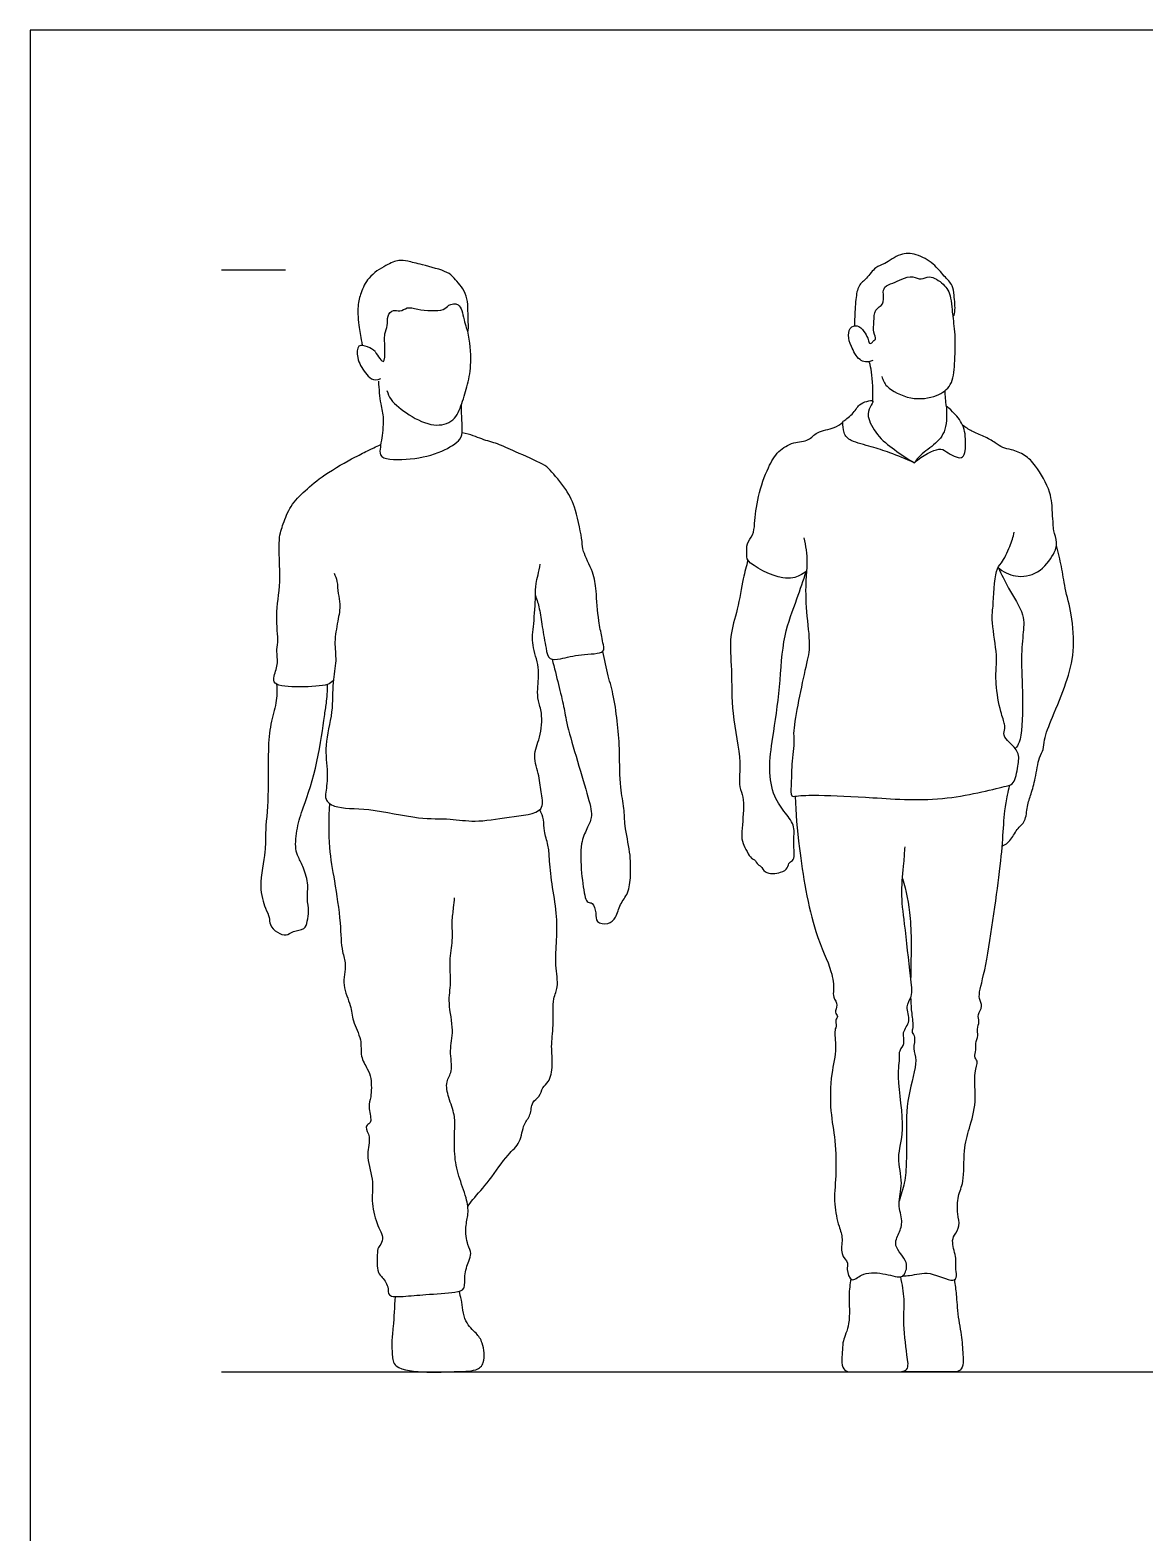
# Model space of a CAD drawing. Header units: millimetres. Extents: x 42.4 to 67, y 0.8 to 10.7.
# Drawn here: x 59.405 to 61.178, y 3.286 to 5.676 of the extents above; entities that cross this region are included whole.
import ezdxf

# ---------------------------------------------------------------- set-up
doc = ezdxf.new("R2010")
doc.units = ezdxf.units.MM
for name, color, linetype, true_color in [('AG-DIAGRAM', 7, 'Continuous', 0xfecc66), ('AG-PEOPLE', 7, 'Continuous', 0x66ccff), ('X-VPRT', 6, 'Continuous', 0xff00ff)]:
    doc.layers.add(name, color=color, linetype=linetype, true_color=true_color)

msp = doc.modelspace()

# ---------------------------------------------------------------- linework, layer by layer
at = {"layer": 'AG-DIAGRAM'}
for points in [[(59.7099, 5.295), (59.8115, 5.295)], [(59.7099, 3.5424), (66.7203, 3.5424)]]:
    msp.add_lwpolyline(points, dxfattribs=at)
at = {"layer": 'AG-PEOPLE'}
for points, knots in [([(59.9541, 5.1649), (59.956, 5.1608), (59.961, 5.1548), (59.9691, 5.1445), (59.9703, 5.1701), (59.9678, 5.1925), (59.9748, 5.206), (59.9723, 5.2212), (59.9825, 5.2331), (59.9937, 5.2268), (60.0057, 5.2369), (60.0211, 5.2308), (60.064, 5.2279), (60.0693, 5.2397), (60.0905, 5.2435), (60.0943, 5.2172), (60.1035, 5.1867), (60.1013, 5.224), (60.1023, 5.2575), (60.0794, 5.2817), (60.0697, 5.2925), (60.0288, 5.3028), (60.0066, 5.3085), (59.9914, 5.311), (59.9703, 5.3023), (59.9421, 5.2839), (59.9314, 5.2583), (59.9253, 5.2373), (59.9279, 5.2029), (59.9312, 5.1877), (59.9334, 5.1746)], [0, 0, 0, 0, 0.211484, 0.364547, 0.613634, 0.900846, 1.116641, 1.337892, 1.540035, 1.726086, 1.93093, 2.168169, 2.532906, 2.726362, 2.948388, 3.240021, 3.492221, 3.765846, 4.119178, 4.43327, 4.655161, 5.022957, 5.305799, 5.520993, 5.7916, 6.125009, 6.420824, 6.690894, 7.026316, 7.293715, 7.293715, 7.293715, 7.293715]), ([(60.7454, 5.1505), (60.7367, 5.1469), (60.7222, 5.1498), (60.7113, 5.1732), (60.7051, 5.1896), (60.7101, 5.2064), (60.7249, 5.2066), (60.7335, 5.1939), (60.7388, 5.1849), (60.7392, 5.1767), (60.7447, 5.1784), (60.7466, 5.1828), (60.7519, 5.184), (60.7454, 5.1966), (60.7479, 5.2119), (60.7472, 5.2323), (60.7643, 5.239), (60.7618, 5.256), (60.7629, 5.2687), (60.7784, 5.2736), (60.7912, 5.2806), (60.8092, 5.2859), (60.8227, 5.2774), (60.8363, 5.2877), (60.8601, 5.2717), (60.8712, 5.254), (60.872, 5.2139), (60.8777, 5.2304), (60.8746, 5.2543), (60.8738, 5.2703), (60.8583, 5.2852), (60.8428, 5.3052), (60.8153, 5.3208), (60.789, 5.3221), (60.7652, 5.3036), (60.7494, 5.2999), (60.736, 5.2809), (60.7217, 5.2701), (60.7182, 5.2474), (60.7166, 5.2215), (60.7166, 5.2092), (60.7167, 5.2059)], [0, 0, 0, 0, 0.231366, 0.52438, 0.773096, 0.994711, 1.191773, 1.415145, 1.610023, 1.755971, 1.870698, 1.997098, 2.107171, 2.302797, 2.542923, 2.793575, 3.017281, 3.245504, 3.442278, 3.663386, 3.893397, 4.13895, 4.355995, 4.572451, 4.861818, 5.152592, 5.467339, 5.626594, 5.924378, 6.155586, 6.415312, 6.713012, 7.036318, 7.329072, 7.640547, 7.874007, 8.147392, 8.389547, 8.661915, 8.991247, 9.113076, 9.113076, 9.113076, 9.113076]), ([(60.7599, 5.1251), (60.7618, 5.1196), (60.7659, 5.107), (60.8062, 5.0864), (60.8472, 5.0921), (60.8729, 5.1104), (60.876, 5.1455), (60.8774, 5.1854), (60.875, 5.2048), (60.8741, 5.2159), (60.8735, 5.2212)], [0, 0, 0, 0, 0.241281, 0.613891, 0.982586, 1.285836, 1.620931, 1.986955, 2.240551, 2.469467, 2.469467, 2.469467, 2.469467]), ([(59.9728, 5.1029), (59.9744, 5.0979), (59.9777, 5.0865), (60.0084, 5.0626), (60.0458, 5.0439), (60.0809, 5.0524), (60.0924, 5.0827), (60.1016, 5.1133), (60.1081, 5.146), (60.1048, 5.181), (60.1016, 5.1971)], [0, 0, 0, 0, 0.240458, 0.610269, 1.003519, 1.338745, 1.667837, 2.007066, 2.367289, 2.753646, 2.753646, 2.753646, 2.753646]), ([(59.9541, 5.1649), (59.9506, 5.1682), (59.943, 5.1727), (59.9248, 5.1775), (59.9246, 5.1525), (59.9367, 5.1319), (59.9511, 5.1162), (59.9631, 5.122)], [0, 0, 0, 0, 0.244802, 0.483429, 0.759534, 1.097063, 1.403799, 1.403799, 1.403799, 1.403799]), ([(60.7457, 5.0848), (60.7465, 5.1001), (60.7442, 5.1338), (60.7416, 5.1425), (60.7404, 5.1476)], [0, 0, 0, 0, 0.4592972, 0.747046, 0.747046, 0.747046, 0.747046]), ([(59.9592, 5.1177), (59.9601, 5.1056), (59.9617, 5.0813), (59.9689, 5.0593), (59.9638, 5.0219), (59.9619, 5.011), (59.9605, 4.9923), (60.0141, 4.9922), (60.058, 5.0035), (60.0914, 5.0233), (60.0932, 5.0401), (60.0915, 5.062), (60.0915, 5.0745), (60.0914, 5.0809)], [0, 0, 0, 0, 0.340866, 0.615022, 0.931089, 1.169193, 1.370186, 1.753267, 2.160739, 2.494831, 2.714551, 2.977839, 3.226105, 3.226105, 3.226105, 3.226105]), ([(60.8629, 5.0772), (60.8622, 5.0815), (60.8612, 5.09), (60.8608, 5.0986), (60.8608, 5.1028)], [0, 0, 0, 0, 0.2063581, 0.4122236, 0.4122236, 0.4122236, 0.4122236]), ([(60.8118, 4.9881), (60.8007, 4.9942), (60.7798, 5.0086), (60.7518, 5.0304), (60.7357, 5.0608), (60.7401, 5.076), (60.7463, 5.0843), (60.745, 5.0876), (60.735, 5.0858), (60.7228, 5.0811), (60.715, 5.065), (60.6974, 5.0538), (60.6981, 5.0524), (60.6985, 5.0325), (60.7113, 5.0215), (60.7442, 5.0135), (60.7727, 5.0043), (60.7989, 4.9935), (60.8118, 4.9881)], [2.432736, 2.432736, 2.432736, 2.432736, 2.787143, 3.134217, 3.459953, 3.678788, 3.870913, 3.870913, 4.05618, 4.25583, 4.501501, 4.741289, 4.846138, 5.037943, 5.271121, 5.608708, 5.930835, 6.303649, 6.303649, 6.303649, 6.303649]), ([(60.8118, 4.9881), (60.812, 4.9884), (60.82, 5.0005), (60.8434, 5.0158), (60.8642, 5.038), (60.8629, 5.0732), (60.8626, 5.0797), (60.8741, 5.0675), (60.8914, 5.0489), (60.8941, 5.02), (60.8915, 4.9879), (60.861, 5.0062), (60.8516, 5.0133), (60.8243, 4.9997), (60.8118, 4.9881)], [0, 0, 0, 0, 0.20625, 0.536496, 0.870724, 1.218871, 1.321202, 1.534098, 1.843499, 2.177237, 2.462364, 2.751332, 2.967206, 3.347796, 3.347796, 3.347796, 3.347796]), ([(60.6402, 4.8156), (60.6369, 4.8128), (60.6287, 4.8074), (60.6028, 4.799), (60.5422, 4.8289), (60.5465, 4.8437), (60.5435, 4.86), (60.5564, 4.8734), (60.5575, 4.8926), (60.5621, 4.9358), (60.5782, 4.9799), (60.594, 5.0069), (60.6187, 5.0216), (60.6446, 5.022), (60.6558, 5.0388), (60.6851, 5.042), (60.6936, 5.0491), (60.6979, 5.0524)], [0, 0, 0, 0, 0.207661, 0.506469, 0.956242, 1.155274, 1.378065, 1.612602, 1.858954, 2.238177, 2.637299, 2.954683, 3.255087, 3.536016, 3.781683, 4.083922, 4.313343, 4.313343, 4.313343, 4.313343]), ([(60.9449, 4.8215), (60.9528, 4.8149), (60.972, 4.8046), (61.01, 4.8098), (61.0339, 4.8417), (61.0402, 4.8604), (61.0329, 4.8799), (61.0326, 4.8908), (61.031, 4.9102), (61.0302, 4.9421), (61.0058, 4.9833), (60.9889, 5.0004), (60.9667, 5.0094), (60.9521, 5.0112), (60.9402, 5.0204), (60.9225, 5.0304), (60.903, 5.0375), (60.8931, 5.0444), (60.8883, 5.048)], [0, 0, 0, 0, 0.318576, 0.661621, 1.014627, 1.26713, 1.518957, 1.70831, 1.953624, 2.281669, 2.675977, 2.960272, 3.234391, 3.451929, 3.669825, 3.929591, 4.192203, 4.435422, 4.435422, 4.435422, 4.435422]), ([(60.209, 4.7769), (60.2114, 4.77), (60.2159, 4.7557), (60.2195, 4.7273), (60.2257, 4.6947), (60.2291, 4.6737), (60.2518, 4.6761), (60.2797, 4.6848), (60.3206, 4.6836), (60.3166, 4.6991), (60.3147, 4.7128), (60.3085, 4.7373), (60.3059, 4.7851), (60.3021, 4.8128), (60.2835, 4.8476), (60.2842, 4.8626), (60.2734, 4.9151), (60.2599, 4.9443), (60.2323, 4.977), (60.2215, 4.9867), (60.1761, 5.0054), (60.1497, 5.0187), (60.1243, 5.0244), (60.1062, 5.0333), (60.0925, 5.0356)], [0, 0, 0, 0, 0.270968, 0.58367, 0.924127, 1.172554, 1.390762, 1.722266, 2.065481, 2.24922, 2.46531, 2.758098, 3.157955, 3.47887, 3.827326, 4.060225, 4.472492, 4.823618, 5.188064, 5.417936, 5.817497, 6.142985, 6.441471, 6.730588, 6.730588, 6.730588, 6.730588]), ([(59.8873, 4.6411), (59.8844, 4.639), (59.8781, 4.6331), (59.8352, 4.631), (59.7914, 4.6327), (59.7929, 4.6497), (59.8008, 4.6697), (59.7964, 4.6882), (59.801, 4.7031), (59.7946, 4.7476), (59.8056, 4.7973), (59.7987, 4.8657), (59.8077, 4.8904), (59.8187, 4.9205), (59.8432, 4.9446), (59.8728, 4.9696), (59.9212, 4.9972), (59.9428, 5.0073), (59.9542, 5.0131), (59.963, 5.0171)], [0, 0, 0, 0, 0.18604, 0.563224, 0.920563, 1.112699, 1.377075, 1.616568, 1.834462, 2.201538, 2.622529, 3.084251, 3.373957, 3.685816, 4.013614, 4.373965, 4.796997, 5.079408, 5.299954, 5.299954, 5.299954, 5.299954]), ([(60.6358, 4.8687), (60.6389, 4.8563), (60.6424, 4.8301), (60.6382, 4.8022), (60.639, 4.7512), (60.6469, 4.6967), (60.6393, 4.6665), (60.617, 4.5614), (60.6216, 4.5473), (60.6159, 4.5075), (60.6163, 4.477), (60.6144, 4.4561), (60.6263, 4.4589), (60.664, 4.4602), (60.7495, 4.4555), (60.8575, 4.4478), (60.9558, 4.4737), (60.9709, 4.4769), (60.977, 4.5062), (60.9793, 4.528), (60.9632, 4.5431), (60.9522, 4.5537), (60.956, 4.5656), (60.9555, 4.5729), (60.9481, 4.5935), (60.9401, 4.6358), (60.9424, 4.6672), (60.9428, 4.6877), (60.9337, 4.7408), (60.9376, 4.7572), (60.9391, 4.8177), (60.9507, 4.8274), (60.9647, 4.8555), (60.9688, 4.8699), (60.9706, 4.8777)], [0, 0, 0, 0, 0.3559, 0.661684, 1.074047, 1.489784, 1.836753, 2.418241, 2.653813, 3.004388, 3.341913, 3.570484, 3.728327, 4.07147, 4.604331, 5.230231, 5.792486, 5.995148, 6.294294, 6.563072, 6.824517, 7.041688, 7.228979, 7.380569, 7.642725, 8.027153, 8.344007, 8.613555, 9.020956, 9.287384, 9.716308, 9.944033, 10.255365, 10.53546, 10.53546, 10.53546, 10.53546]), ([(60.9516, 4.3786), (60.956, 4.3809), (60.9652, 4.3862), (60.9742, 4.406), (60.9896, 4.4176), (60.9906, 4.4421), (60.9976, 4.4619), (61.0047, 4.4861), (61.0089, 4.5189), (61.0178, 4.5319), (61.0173, 4.5492), (61.0322, 4.5854), (61.054, 4.638), (61.0672, 4.6875), (61.063, 4.7464), (61.0509, 4.7878), (61.0462, 4.8229), (61.0407, 4.8453), (61.0378, 4.8564)], [0, 0, 0, 0, 0.222066, 0.483959, 0.729336, 1.002773, 1.265555, 1.557383, 1.885267, 2.104897, 2.330294, 2.685078, 3.121577, 3.534162, 3.970236, 4.347273, 4.685189, 5.020794, 5.020794, 5.020794, 5.020794]), ([(60.547, 4.8331), (60.5443, 4.8234), (60.5387, 4.8038), (60.5314, 4.7541), (60.5164, 4.7123), (60.522, 4.6567), (60.52, 4.59), (60.5377, 4.5146), (60.5313, 4.4781), (60.5386, 4.4602), (60.5414, 4.4412), (60.5361, 4.3965), (60.5379, 4.3844), (60.5512, 4.3575), (60.558, 4.3582), (60.5624, 4.3478), (60.5686, 4.3473), (60.573, 4.3334), (60.5996, 4.3353), (60.6107, 4.3427), (60.612, 4.3536), (60.6228, 4.3554), (60.6179, 4.3855), (60.6233, 4.4094), (60.606, 4.4317), (60.5868, 4.4571), (60.579, 4.5028), (60.587, 4.5526), (60.5986, 4.6322), (60.6018, 4.7119), (60.6252, 4.7709), (60.6349, 4.801), (60.6402, 4.8156)], [0, 0, 0, 0, 0.31703, 0.720403, 1.104441, 1.525358, 2.004019, 2.510804, 2.851285, 3.088784, 3.346386, 3.723874, 3.946544, 4.244067, 4.379758, 4.557619, 4.689902, 4.883939, 5.166035, 5.37272, 5.54583, 5.70117, 5.9995, 6.287166, 6.577846, 6.902672, 7.283508, 7.693109, 8.209725, 8.728593, 9.181335, 9.573606, 9.573606, 9.573606, 9.573606]), ([(59.8887, 4.8125), (59.8906, 4.8083), (59.8942, 4.7996), (59.8947, 4.7795), (59.8996, 4.7631), (59.8946, 4.7354), (59.8882, 4.703), (59.8934, 4.6729), (59.885, 4.6378), (59.888, 4.5912), (59.8719, 4.5393), (59.8798, 4.4969), (59.8758, 4.465), (59.8739, 4.4523), (59.8909, 4.4371), (59.9465, 4.44), (60.0217, 4.4204), (60.0724, 4.4231), (60.114, 4.4155), (60.164, 4.425), (60.2256, 4.4305), (60.2173, 4.4627), (60.216, 4.4899), (60.2035, 4.5224), (60.2175, 4.5506), (60.2208, 4.5897), (60.2127, 4.6094), (60.2119, 4.6293), (60.2168, 4.6635), (60.2019, 4.698), (60.2067, 4.7312), (60.2095, 4.7758), (60.2086, 4.7947), (60.2146, 4.8141), (60.2167, 4.827)], [0, 0, 0, 0, 0.214513, 0.468243, 0.705375, 1.006352, 1.338566, 1.652115, 1.992356, 2.386002, 2.807502, 3.187936, 3.507654, 3.700228, 3.941149, 4.367387, 4.88288, 5.291528, 5.65612, 6.08259, 6.497033, 6.776213, 7.085329, 7.412251, 7.732062, 8.087673, 8.347797, 8.59906, 8.933993, 9.279998, 9.61678, 9.99582, 10.257391, 10.540763, 10.540763, 10.540763, 10.540763]), ([(60.9449, 4.8215), (60.9505, 4.8105), (60.9601, 4.7889), (60.9884, 4.747), (60.9841, 4.7141), (60.9809, 4.6695), (60.9852, 4.6103), (60.9819, 4.5432), (60.9745, 4.5369), (60.9722, 4.5337)], [0, 0, 0, 0, 0.347822, 0.744358, 1.066576, 1.441857, 1.90329, 2.35865, 2.555957, 2.555957, 2.555957, 2.555957]), ([(60.2356, 4.6755), (60.2391, 4.6621), (60.2454, 4.6361), (60.2549, 4.5989), (60.2582, 4.5695), (60.2934, 4.4575), (60.3003, 4.4254), (60.2906, 4.4056), (60.2796, 4.3817), (60.2817, 4.3367), (60.2868, 4.2983), (60.292, 4.2883), (60.3008, 4.289), (60.3064, 4.272), (60.3042, 4.2562), (60.3257, 4.253), (60.338, 4.2649), (60.343, 4.2867), (60.3577, 4.3034), (60.3609, 4.3329), (60.3604, 4.3688), (60.3504, 4.4103), (60.351, 4.4387), (60.3426, 4.4727), (60.3435, 4.5281), (60.34, 4.5709), (60.3343, 4.6157), (60.3245, 4.6491), (60.3188, 4.6751), (60.316, 4.688)], [0, 0, 0, 0, 0.365611, 0.70332, 1.025716, 1.638064, 1.964378, 2.211971, 2.497793, 2.884725, 3.23878, 3.407741, 3.552249, 3.7802, 3.991071, 4.222514, 4.448246, 4.711466, 4.974601, 5.275197, 5.620423, 5.98894, 6.287638, 6.619806, 7.040627, 7.419272, 7.794916, 8.13089, 8.487316, 8.487316, 8.487316, 8.487316]), ([(59.7974, 4.6358), (59.7978, 4.626), (59.7979, 4.6058), (59.7866, 4.5717), (59.7831, 4.5295), (59.7854, 4.4595), (59.7785, 4.3989), (59.7808, 4.3703), (59.7679, 4.3152), (59.7784, 4.2808), (59.7867, 4.2656), (59.7856, 4.2528), (59.7981, 4.2405), (59.8128, 4.2348), (59.8232, 4.2444), (59.8427, 4.2446), (59.8464, 4.2596), (59.8492, 4.2752), (59.8451, 4.2953), (59.8486, 4.3165), (59.8411, 4.3437), (59.8318, 4.3606), (59.8262, 4.3746), (59.8294, 4.4096), (59.8406, 4.4417), (59.8641, 4.5108), (59.8727, 4.584), (59.8769, 4.6046), (59.8784, 4.6257), (59.8785, 4.6358)], [0, 0, 0, 0, 0.308357, 0.641644, 1.010234, 1.491585, 1.929534, 2.235822, 2.656757, 2.995723, 3.223007, 3.415388, 3.646597, 3.85955, 4.063562, 4.298713, 4.503069, 4.730043, 4.982574, 5.246676, 5.545616, 5.792261, 6.008071, 6.332544, 6.667097, 7.158766, 7.642519, 7.903713, 8.215016, 8.215016, 8.215016, 8.215016]), ([(60.7939, 3.6954), (60.7972, 3.6952), (60.812, 3.6958), (60.8329, 3.7051), (60.874, 3.6832), (60.8802, 3.6949), (60.8763, 3.7094), (60.8794, 3.7207), (60.8705, 3.7502), (60.8753, 3.7597), (60.885, 3.7751), (60.8797, 3.7936), (60.88, 3.8232), (60.8919, 3.8448), (60.8891, 3.8952), (60.8989, 3.9298), (60.9119, 3.9714), (60.9051, 4.0165), (60.9144, 4.0364), (60.9056, 4.0431), (60.9111, 4.0547), (60.9079, 4.0644), (60.914, 4.0774), (60.9108, 4.0874), (60.9161, 4.0998), (60.911, 4.1107), (60.9221, 4.124), (60.9114, 4.1378), (60.9256, 4.1768), (60.9469, 4.3303), (60.9524, 4.3854), (60.9548, 4.4342), (60.9593, 4.456), (60.9622, 4.4701), (60.9634, 4.4754)], [5.71876, 5.71876, 5.71876, 5.71876, 5.817343, 6.139775, 6.449798, 6.622082, 6.829881, 7.021818, 7.23448, 7.422028, 7.649111, 7.888227, 8.180278, 8.456579, 8.839596, 9.176262, 9.540282, 9.913234, 10.151197, 10.308086, 10.490957, 10.665936, 10.866953, 11.04307, 11.237791, 11.419572, 11.628742, 11.825857, 12.169165, 12.859443, 13.292111, 13.661285, 13.941171, 14.114142, 14.114142, 14.114142, 14.114142]), ([(59.8817, 4.4462), (59.8797, 4.423), (59.8796, 4.3757), (59.8895, 4.3235), (59.8995, 4.258), (59.8999, 4.2115), (59.9096, 4.1906), (59.9, 4.1565), (59.9167, 4.1256), (59.9168, 4.1002), (59.9341, 4.0712), (59.9294, 4.0444), (59.9421, 4.0244), (59.9484, 4.0096), (59.9483, 3.979), (59.9423, 3.9652), (59.949, 3.9419), (59.9442, 3.9372), (59.9367, 3.9314), (59.9487, 3.915), (59.9378, 3.8876), (59.9525, 3.8489), (59.9474, 3.815), (59.9547, 3.7792), (59.9695, 3.7551), (59.9607, 3.7424), (59.9569, 3.7376), (59.9565, 3.7008), (59.9633, 3.6958), (59.9766, 3.6788), (59.9729, 3.6612), (60.0015, 3.6626), (60.0337, 3.6655), (60.0792, 3.6683), (60.0984, 3.6731), (60.0948, 3.6959), (60.1026, 3.7181), (60.108, 3.7311), (60.1003, 3.7448), (60.0965, 3.7732), (60.1035, 3.7938), (60.0996, 3.82), (60.086, 3.8542), (60.0792, 3.8879), (60.0807, 3.9293), (60.0812, 3.9513), (60.0706, 3.9781), (60.0652, 4.0041), (60.0788, 4.0204), (60.0712, 4.0543), (60.0805, 4.0853), (60.0691, 4.1287), (60.0756, 4.161), (60.0714, 4.1955), (60.0784, 4.2285), (60.0755, 4.2575), (60.0791, 4.2805), (60.0799, 4.291), (60.0805, 4.2962)], [0, 0, 0, 0, 0.473361, 0.891259, 1.355208, 1.736594, 1.999317, 2.324116, 2.653045, 2.937377, 3.258025, 3.547752, 3.812506, 4.043852, 4.348329, 4.578172, 4.842323, 4.980116, 5.13012, 5.357747, 5.656738, 6.01451, 6.347242, 6.691015, 6.979976, 7.176345, 7.368062, 7.684905, 7.898287, 8.15233, 8.35653, 8.621301, 8.964591, 9.350325, 9.573206, 9.823952, 10.10361, 10.305647, 10.522591, 10.822258, 11.085547, 11.371068, 11.713795, 12.052581, 12.41302, 12.679387, 12.981626, 13.264962, 13.509896, 13.830511, 14.155377, 14.52755, 14.852925, 15.183473, 15.512198, 15.818621, 16.088958, 16.3122, 16.3122, 16.3122, 16.3122]), ([(60.622, 4.4577), (60.6231, 4.43), (60.6271, 4.3767), (60.649, 4.2427), (60.6808, 4.1839), (60.6841, 4.1509), (60.6815, 4.1385), (60.6919, 4.1257), (60.683, 4.1143), (60.6918, 4.1075), (60.6851, 4.1021), (60.6888, 4.0923), (60.6834, 4.0857), (60.6891, 4.055), (60.6784, 4.0161), (60.677, 3.9563), (60.687, 3.9109), (60.6876, 3.8542), (60.6827, 3.8106), (60.6911, 3.7744), (60.6991, 3.7546), (60.6925, 3.73), (60.708, 3.716), (60.7029, 3.7059), (60.7112, 3.6825), (60.7283, 3.7007), (60.7608, 3.7008), (60.7893, 3.691), (60.7968, 3.6975), (60.8039, 3.7183), (60.7761, 3.7424), (60.788, 3.763), (60.7942, 3.7831), (60.7838, 3.8097), (60.7951, 3.8428), (60.7822, 3.8848), (60.7992, 3.9269), (60.7827, 4.0092), (60.7893, 4.0415), (60.787, 4.0536), (60.7983, 4.0644), (60.7906, 4.0831), (60.808, 4.0996), (60.796, 4.1238), (60.8101, 4.1399), (60.8048, 4.1741), (60.7966, 4.2558), (60.7897, 4.3031), (60.7953, 4.351), (60.7963, 4.3686), (60.797, 4.3773)], [0, 0, 0, 0, 0.524227, 1.19162, 1.665206, 1.97699, 2.174455, 2.389329, 2.583067, 2.741461, 2.885079, 3.057066, 3.211756, 3.516321, 3.890667, 4.330838, 4.728139, 5.15743, 5.543289, 5.886653, 6.150768, 6.427839, 6.665171, 6.851842, 7.091278, 7.328558, 7.663033, 7.969138, 8.130017, 8.376759, 8.700523, 8.957764, 9.216975, 9.513393, 9.847527, 10.213789, 10.60054, 11.125945, 11.450413, 11.635702, 11.843832, 12.081956, 12.341097, 12.614833, 12.855929, 13.185621, 13.708471, 14.120216, 14.508751, 14.803483, 14.803483, 14.803483, 14.803483]), ([(60.1014, 3.8055), (60.1039, 3.8091), (60.113, 3.8214), (60.1368, 3.8464), (60.1634, 3.8884), (60.1862, 3.9056), (60.1888, 3.9371), (60.2026, 3.9497), (60.2022, 3.9724), (60.2163, 3.9789), (60.2195, 3.9958), (60.2316, 4.0028), (60.2376, 4.0314), (60.2332, 4.0604), (60.2386, 4.0929), (60.2356, 4.1364), (60.2466, 4.1541), (60.2397, 4.1905), (60.2434, 4.2295), (60.2434, 4.2722), (60.235, 4.3174), (60.2309, 4.3582), (60.2302, 4.3797), (60.2219, 4.4023), (60.2231, 4.4201), (60.2185, 4.4313), (60.2159, 4.4364)], [0.135731, 0.135731, 0.135731, 0.135731, 0.283851, 0.638214, 1.031076, 1.325532, 1.618728, 1.854786, 2.098919, 2.306952, 2.522102, 2.722453, 3.008575, 3.308076, 3.629095, 3.985366, 4.230286, 4.553488, 4.902494, 5.260727, 5.638888, 5.988939, 6.244465, 6.509433, 6.740657, 6.970259, 6.970259, 6.970259, 6.970259]), ([(60.7929, 4.3271), (60.7984, 4.3063), (60.8083, 4.2694), (60.8063, 4.1984), (60.8059, 4.1696)], [0, 0, 0, 0, 0.4439105, 0.9362106, 0.9362106, 0.9362106, 0.9362106]), ([(60.8058, 4.1379), (60.8061, 4.1282), (60.8072, 4.1113), (60.8104, 4.0908), (60.8068, 4.0817), (60.8145, 4.0751), (60.8083, 4.0551), (60.8187, 4.0371), (60.7987, 3.9794), (60.799, 3.9203), (60.7992, 3.8778), (60.7977, 3.8445), (60.7903, 3.8238), (60.7876, 3.8142)], [1.148234, 1.148234, 1.148234, 1.148234, 1.38052, 1.642802, 1.799388, 1.957364, 2.192978, 2.433617, 2.854397, 3.2888, 3.645829, 3.970069, 4.243524, 4.243524, 4.243524, 4.243524]), ([(60.7106, 3.6905), (60.7094, 3.6816), (60.7064, 3.6639), (60.7108, 3.6197), (60.6974, 3.5918), (60.6979, 3.5784), (60.693, 3.5411), (60.7248, 3.543), (60.7752, 3.5422), (60.8045, 3.5428), (60.7992, 3.5713), (60.7934, 3.6247), (60.7969, 3.6573), (60.7927, 3.6819), (60.79, 3.6936)], [0, 0, 0, 0, 0.298508, 0.681235, 0.989312, 1.21135, 1.549273, 1.830107, 2.255288, 2.527758, 2.814293, 3.243021, 3.577111, 3.921304, 3.921304, 3.921304, 3.921304]), ([(60.8753, 3.6889), (60.8764, 3.6806), (60.8792, 3.6631), (60.8796, 3.6357), (60.8883, 3.5918), (60.8878, 3.5784), (60.8927, 3.5411), (60.8609, 3.543), (60.8163, 3.5423), (60.7969, 3.5425), (60.7928, 3.5433)], [0.017773, 0.017773, 0.017773, 0.017773, 0.298508, 0.681235, 0.989312, 1.21135, 1.549273, 1.830107, 2.255288, 2.41421, 2.41421, 2.41421, 2.41421]), ([(59.9857, 3.6623), (59.9849, 3.6464), (59.9831, 3.6151), (59.98, 3.5917), (59.9811, 3.5698), (59.9835, 3.5459), (60.0383, 3.5408), (60.0775, 3.5432), (60.1144, 3.5431), (60.1297, 3.5561), (60.126, 3.5894), (60.1153, 3.6044), (60.0946, 3.6212), (60.0923, 3.6572), (60.0888, 3.6661), (60.0875, 3.6707)], [0.00396, 0.00396, 0.00396, 0.00396, 0.393098, 0.670281, 0.93213, 1.177582, 1.58903, 1.968026, 2.300529, 2.532095, 2.844931, 3.089661, 3.374799, 3.705978, 3.921463, 3.921463, 3.921463, 3.921463])]:
    msp.add_open_spline(points, degree=3, knots=knots, dxfattribs=at)
at = {"layer": 'X-VPRT'}
msp.add_lwpolyline([(59.4051, 5.676), (59.4051, 3.2376), (67.0251, 3.2376), (67.0251, 5.676)], close=True, dxfattribs=at)

doc.saveas('drawing.dxf')
